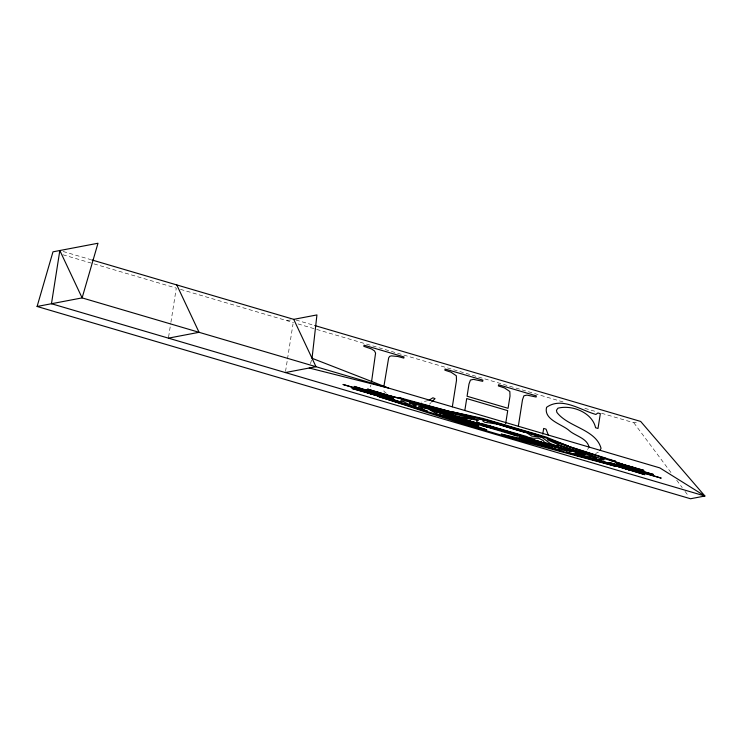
<?xml version="1.0" encoding="UTF-8"?>
<svg xmlns="http://www.w3.org/2000/svg" width="742" height="742" viewBox="0 0 742 742"><rect width="100%" height="100%" fill="white"/><g stroke="black" fill="none" stroke-linecap="round" stroke-linejoin="round"><path stroke-width="0.56" stroke-dasharray="3.71 2.78" d="M168.592 337.016L170.734 323.429M170.91 322.297L176.253 288.332M285.54 371.427L287.321 360.102M287.497 358.97L293.025 323.874M370.379 386.953L370.917 385.024M310.471 363.691L311.733 359.36M587.46 449.541L588.527 448.01M429.553 404.121L431.121 402.554M595.631 453.464L598.377 452.175M428.041 400.587L421.419 402.136M286.876 320.655L290.79 319.904M601.558 413.257L633.807 422.745L637.721 421.994M63.144 251.492L90.728 259.607M295.956 320.006L314.858 325.562M62.949 254.766L92.88 263.568M93.993 263.892L176.021 288.035M180.454 289.343L293.544 322.622M297.996 323.929L564.866 402.461M584.881 408.35L597.115 411.949M386.415 393.316L384.161 391.628L383.605 390.014M633.807 422.745L671.167 472.802M676.695 480.213L682.232 487.633M684.996 491.334L688.455 495.971"/><path stroke-width="1.11" d="M622.241 465.141L653.285 474.407M622.213 465.401L622.566 464.696L643.861 470.4M371.538 381.852L375.582 353.081L374.497 350.92L371.501 348.953L363.84 346.338L364.025 345.169L403.991 356.93L403.806 358.098L397.805 356.485L391.349 355.872L389.708 356.355L388.66 357.839L383.864 386.61M452.332 406.811L456.497 380.331L456.33 375.767L451.034 372.196L444.885 370.184L445.061 369.015L482.884 380.145L482.699 381.314L473.47 379.357L470.428 380.062L468.99 384.013L467.07 396.237L508.075 408.304L510.004 396.08L509.837 391.507L504.523 387.936L498.383 385.933L498.568 384.764L536.327 395.876L536.141 397.035L526.978 395.106L523.908 395.801L522.498 399.752L518.333 426.233M464.826 410.502L466.709 398.575L507.713 410.641L505.664 423.654M542.773 434.079L543.663 428.44L546.075 429.154L548.486 435.573M477.57 420.278L478.256 420.482C473.424 421.066 480.547 424.201 482.068 423.96L481.168 423.367L526.449 436.463L524.882 436.528M37.1 306.474L52.979 251.826L97.99 243.246L82.112 297.894L37.1 306.474L690.533 498.754L704.9 496.018L640.661 421.437L314.858 325.562M600.176 450.422L601.029 448.224C595.678 429.136 568.112 427.271 556.871 412.348L556.463 410.28L557.947 408.183C571.989 404.594 592.255 412.469 595.594 427.763L598.006 428.468L600.334 413.684L597.922 412.979L595.891 414.444C580.736 410.27 561.861 396.395 546.576 407.321C543.367 419.926 562.686 424.387 569.448 430.805C575.523 436.055 587.237 438.234 589.065 447.24M431.9 401.774L435.025 398.649L432.911 397.795L428.987 400.244M430.722 412.691L408.601 405.726L416.077 408.239L415.205 408.026A217.091 9.09 16.2 0 1 407.098 405.429L378.912 396.692L403.277 404.501A22.668 0.946 16.2 0 1 406.95 405.707L423.404 411.281A16.138 0.677 16.2 0 0 424.248 411.569L465.828 424.721L518.955 440.34L615.795 466.393L599.879 461.635A13.801 0.575 16.2 0 0 599.675 461.57L587.979 457.517M168.415 338.148L199.06 332.305L176.781 284.937M91.832 259.932L293.73 319.348L316.936 314.923L312.039 358.275L388.613 388.085L309.21 368.013M285.364 372.558L316.009 366.715L293.73 319.348M395.143 397.369L367.568 389.068L386.953 395.393L383.892 395.282L354.045 386.406L385.645 396.701L342.962 384.458L392.824 399.734M395.198 397.369L452.314 412.144L399.168 397.591L403.49 399.27L389.021 395.514M473.711 418.034L452.991 413.962L427.67 407.163A12.456 0.519 16.2 0 0 425.454 406.607L409.547 402.98L416.16 405.382L414.017 405.076A12.883 0.538 16.2 0 0 413.387 404.984L416.141 407.089L427.438 411.189L415.52 407.052A13.792 0.575 16.2 0 1 413.86 406.44L400.847 400.661L405.178 400.875L419.443 404.242L473.841 418.052M640.179 471.856L608.894 462.479L634.521 469.167M394.234 397.258L376.064 391.757L378.03 392.388A47.321 1.985 16.2 0 0 379.032 392.703L392.703 397.072L387.574 396.534L364.563 389.624L393.473 399.103L361.521 389.865L394.54 399.595L391.284 398.927L398.083 401.19M394.781 397.332L394.252 397.258M471.087 419.072L462.266 418.154L448.409 414.212L458.983 416.679L482.365 419.731L484.136 420.278L482.736 420.927L484.767 422.263L497.409 424.136L525.336 432.558L524.473 432.132M471.114 419.072L476.883 420.139M541.048 436.667L518.454 430.341A29.216 1.224 16.2 0 1 510.746 428.097L484.433 420.018L541.085 436.686M482.94 425.806L498.105 429.386L496.797 428.848A12.169 0.51 16.2 0 0 495.804 428.533L478.395 422.977L480.556 423.654A80.822 3.385 16.2 0 1 482.764 424.35L523.323 436.268M464.715 422.115L465.744 422.281L458.964 420.065M588.202 457.564L627.556 469.371M403.119 403.36L411.3 405.791L368.134 393.047L401.496 402.331L398.862 401.45L352.088 388.483M395.226 401.413L393.019 400.726A292.023 12.224 16.2 0 1 387.918 399.048L399.187 401.997L352.227 388.567M402.47 403.203L395.755 401.533M441.592 412.218L442.547 412.459L433.745 409.686L453.325 414.388L420.927 405.957L430.11 409.009L418.581 406.282L422.569 408.499M440.933 412.06L422.476 407.506L422.745 408.582M601.91 461.125L640.133 471.856M500.989 429.442L521.394 435.582L500.498 429.405M607.225 462.785L660.964 478.061M605.806 463.333L576.506 455.412L585.484 457.656L582.776 456.877A17.771 0.742 16.2 0 1 581.904 456.627L561.842 451.238A20.21 0.844 16.2 0 1 557.428 450.004L501.23 434.098L502.529 434.413C516.951 438.003 523.537 438.401 541.771 444.263M635.579 468.1L616.556 462.989L618.114 464.362L641.58 471.105L636.293 469.649M545.398 444.375L548.05 445.07L520.068 436.055L556.676 447.333L531.151 439.57M653.368 474.463L616.871 464.742L661.103 478.071M500.507 429.312L498.16 428.626M525.809 436.955L524.019 436.454M525.651 436.917L527.961 437.548L505.385 431.575L517.536 435.971M525.215 436.621L532.812 438.253L538.571 438.216L543.163 440.525L544.526 442.371L558.188 446.508L550.425 443.623L541.827 437.233L531.717 436.073L526.625 432.734M458.435 419.842L435.879 414.055L474.945 425.045L467.284 423.83L466.05 422.857L439.644 415.223M541.382 443.262L571.553 451.572L555.452 448.938L543.07 444.681L519.493 438.086L555.953 449.392L542.198 444.606M544.804 444.467L521.765 436.75L530.066 439.422M524.52 437.075L570.988 451.071L523.231 436.825L564.847 449.476L528.137 438.272M635.458 468.044L616.175 462.526M643.722 470.326L615.832 462.266L609.479 459.882L615.647 461.283L565.933 445.534L603.404 457.731A35.078 1.465 16.2 0 1 604.173 457.981L605.704 458.482L600.751 457.517L613.69 461.487M499.997 429.266L489.015 425.908L495.647 427.939M430.879 412.738L453.149 419.824A16.25 0.677 16.2 0 0 456.367 420.816L486.808 429.868L472.571 425.147L478.878 426.103L451.377 417.727A11.891 0.501 16.2 0 0 450.227 417.44L437.928 414.426L429.711 409.834L456.302 418.46L478.701 424.665A13.152 0.547 16.2 0 0 480.788 425.231L516.488 435.804M540.974 443.382L501.703 430.573L483.023 425.834M478.97 423.682L430.777 409.825L479.091 423.682M627.797 469.445L629.68 469.992L596.679 459.752L644.919 474.676L597.468 460.337L608.088 463.843M551.89 448.261L526.189 440.553L522.405 440.052L519.02 438.021L552.039 448.289M614.404 461.394L622.186 464.084M496.667 428.245L497.557 428.533M474.769 424.925L453.232 418.655L455.319 419.499M603.914 459.771C592.839 459.307 578.296 454.874 566.332 452.11C579.984 456.84 585.855 454.725 596.522 458.046L583.555 453.112A11.139 0.464 16.2 0 0 582.108 452.62L560.182 445.534L547.355 439.709L570.95 447.445L603.914 459.771M59.833 250.518L51.467 303.728L704.9 496.018L659.814 467.887L82.112 297.894L59.833 250.518M583.88 454.902L575.143 453.436L579.502 453.687L563.577 448.057L572.963 450.635L557.214 444.931L585.373 454.327L574.957 451.618L583.88 454.902M457.647 419.935L460.81 420.881L457.647 419.935M532.942 442.139L536.206 443.076L532.942 442.139M568.149 445.998L537.069 434.775L488.857 420.612L452.221 411.847L482.708 418.386L545.954 437.01L568.149 445.998M464.093 422.374L447.806 417.867L464.093 422.374M481.929 424.814L443.401 414.008L481.929 424.814M527.803 441.1L527.312 440.98L531.819 442.909L542.393 445.701L527.803 441.1M479.221 424.257L451.303 416.596L479.221 424.257M451.961 416.243L436.175 411.625L479.926 424.081L451.961 416.243"/></g></svg>
